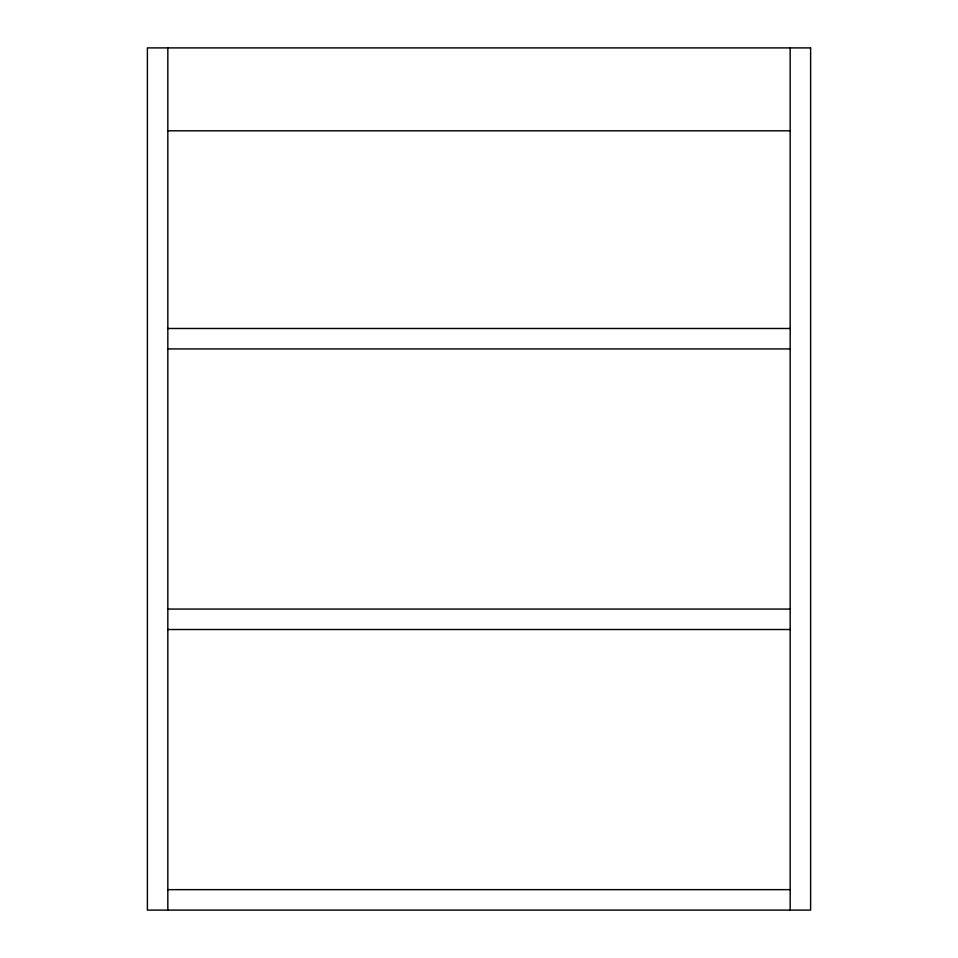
<?xml version="1.0" encoding="UTF-8"?>
<svg xmlns="http://www.w3.org/2000/svg" width="958" height="958" viewBox="0 0 958 958"><rect width="100%" height="100%" fill="white"/><g stroke="black" fill="none" stroke-linecap="round" stroke-linejoin="round"><path stroke-width="1.44" d="M167.83 130.803L790.17 130.803M167.83 328.486L790.17 328.486M167.83 348.928L790.17 348.928M167.83 609.072L790.17 609.072M167.83 629.514L790.17 629.514M167.83 889.647L790.17 889.647M790.17 47.9L790.17 910.1M167.83 47.9L167.83 910.1M810.612 47.9L147.388 47.9L147.388 910.1L810.612 910.1L810.612 47.9"/></g></svg>
